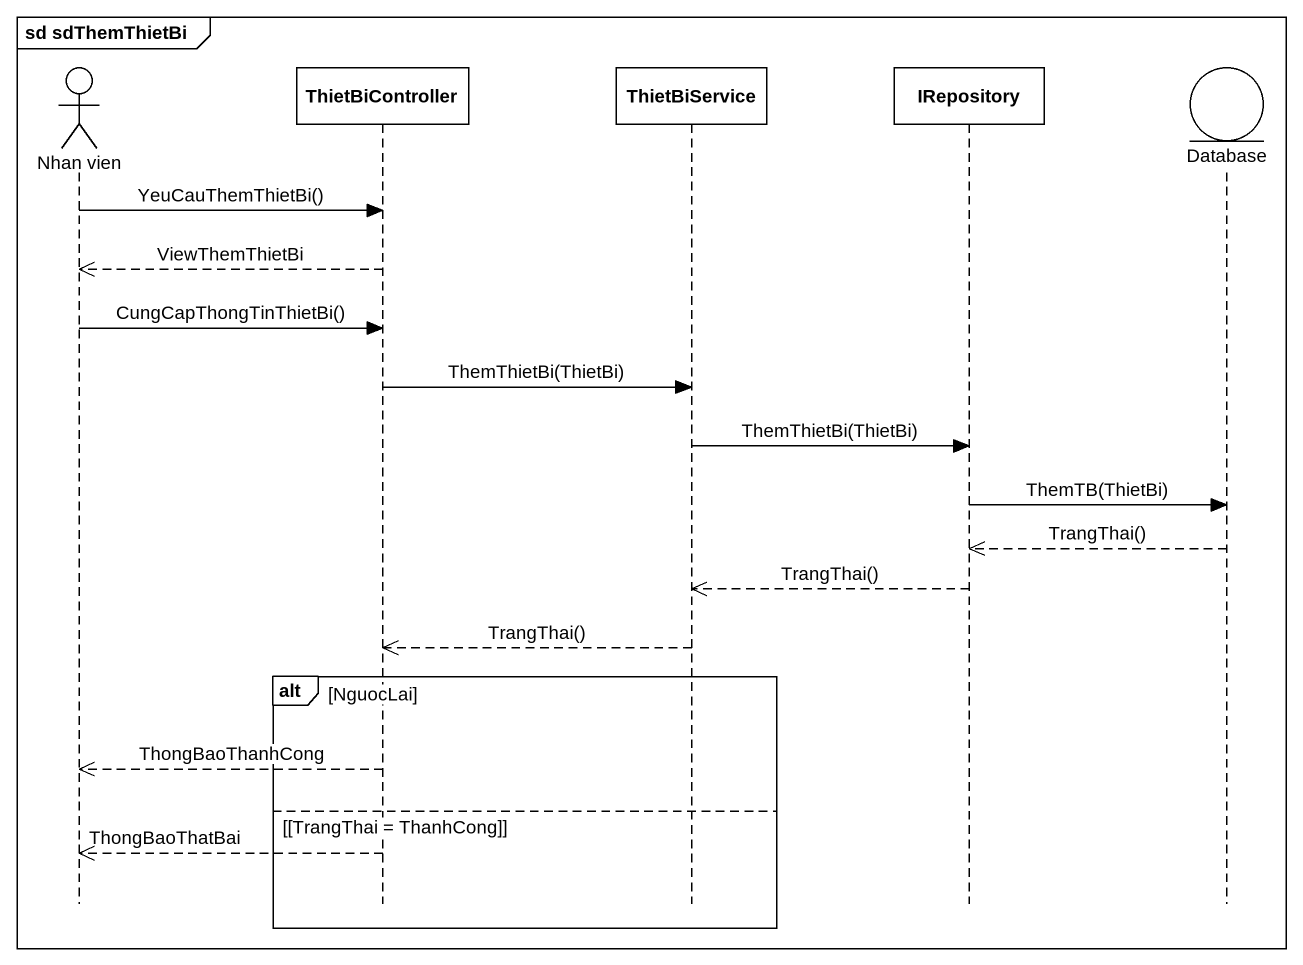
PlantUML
@startuml
mainframe sd sdThemThietBi
hide footbox
actor "Nhan vien" as Nhan_vien
participant ThietBiController
participant ThietBiService
participant IRepository
entity "Database" as Database_

Nhan_vien -> ThietBiController : YeuCauThemThietBi()
ThietBiController -->> Nhan_vien : ViewThemThietBi
Nhan_vien -> ThietBiController : CungCapThongTinThietBi()
ThietBiController -> ThietBiService : ThemThietBi(ThietBi)
ThietBiService -> IRepository : ThemThietBi(ThietBi)
IRepository -> Database_ : ThemTB(ThietBi)
Database_ -->> IRepository : TrangThai()
IRepository -->> ThietBiService : TrangThai()
ThietBiService -->> ThietBiController : TrangThai()
alt NguocLai
  ThietBiController -->> Nhan_vien : ThongBaoThanhCong
else [TrangThai = ThanhCong]
  ThietBiController -->> Nhan_vien : ThongBaoThatBai
end
@enduml
